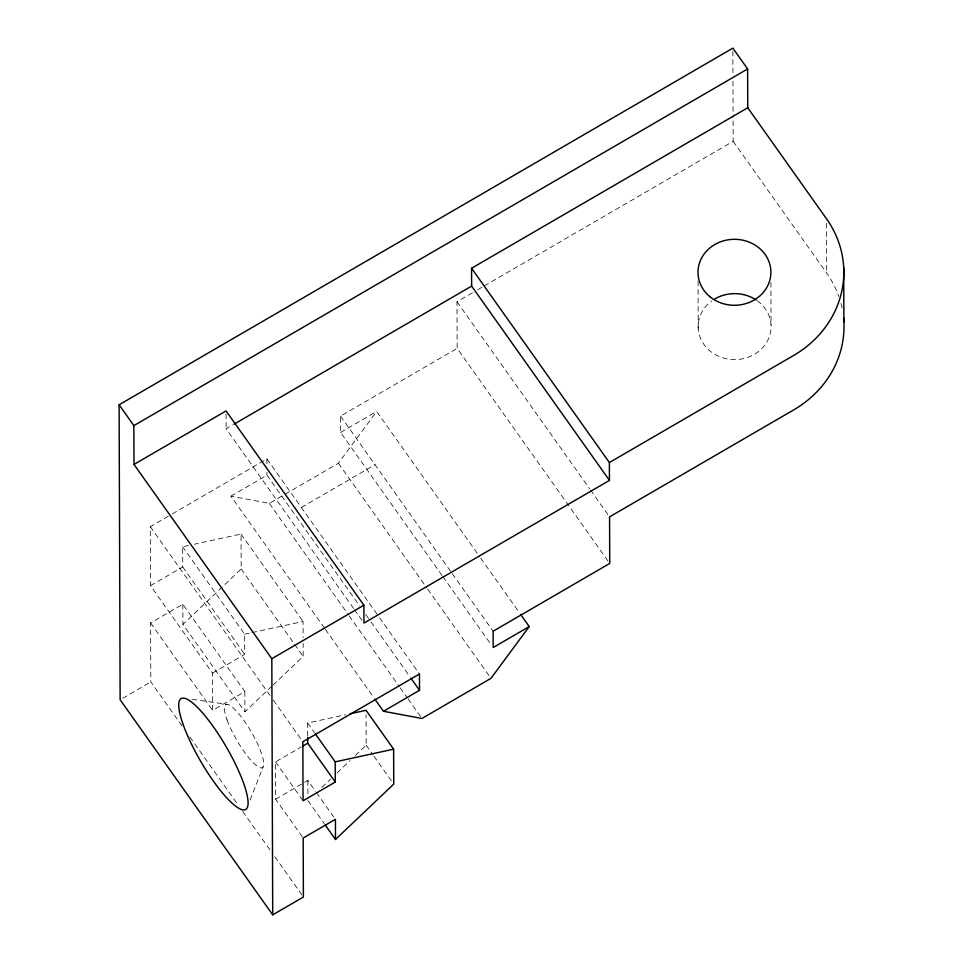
<?xml version="1.0" encoding="UTF-8"?>
<svg xmlns="http://www.w3.org/2000/svg" width="963" height="963" viewBox="0 0 963 963"><rect width="100%" height="100%" fill="white"/><g stroke="black" fill="none" stroke-linecap="round" stroke-linejoin="round"><path stroke-width="0.72" stroke-dasharray="4.82 3.61" d="M250.115 799.976L263.092 766.957M324.519 628.165L230.891 496.174L269.351 503.372L338.398 463.251L376.665 411.466L479.815 556.903M271.891 686.174L244.927 711.813L182.91 624.385L241.171 569.001L241.051 534.068L194.321 544.227M272.974 685.138L303.176 656.417L303.14 643.32M321.943 787.289L330.574 779.091M337.05 772.928L350.002 760.626M355.395 755.498L366.181 745.242L366.072 714.678M353.541 608.399L226.136 428.776L232.625 425.008M608.002 561.008L457.16 348.353L456.992 301.78L472.556 292.74M477.744 289.731L482.932 286.721M484.22 285.963L733.18 141.296L733.096 117.257M182.031 725.921L150.818 681.924L150.613 622.929L182.838 604.21L244.855 691.627L212.63 710.357L212.498 673.101L150.493 585.673L150.276 526.677L171.017 514.639M172.305 513.881L266.895 458.918L378.652 616.464M442.029 575.417L340.601 432.423L340.541 416.124L457.16 348.353M230.891 496.174L266.956 475.216L266.944 472.255M340.601 432.423L376.665 411.466M150.493 585.673L182.705 566.942L182.645 546.767L188.483 545.503M301.347 507.489L374.992 464.696M122.698 698.271L150.818 681.924M212.498 673.101L244.722 654.371L244.65 634.196L182.645 546.767M302.334 836.811L275.623 799.17L275.502 761.914L301.275 746.939M275.623 799.17L307.847 780.451L315.599 791.369M244.65 634.196L250.488 632.92M251.957 632.607L303.056 621.496L303.116 637.506M307.691 735.985L307.654 723.008L345.621 714.751M192.058 699.27L226.991 704.338M733.18 141.296L826.699 273.131A109.385 98.972 -0.2 0 1 838.845 296.496M456.992 301.78L589.633 488.771M590.5 489.998L608.7 515.662M480.681 558.131L519.695 613.118M340.541 416.124L451.43 572.443M452.297 573.671L493.116 631.222M442.896 576.632L491.443 645.078M338.398 463.251L426.826 587.912M427.692 589.139L490.974 678.349M379.518 617.692L419.471 674.016M266.956 475.216L359.705 605.992M365.771 614.538L370.117 620.654M370.984 621.881L409.985 676.869M354.408 609.627L362.208 620.617M269.351 503.372L348.245 614.587M349.112 615.814L399.392 686.703M400.259 687.919L407.193 697.694M408.059 698.921L421.926 718.47M325.386 629.381L373.933 697.826M241.051 534.068L303.056 621.496M241.171 569.001L293.703 643.067M294.57 644.283L303.176 656.417M366.181 745.242L373.066 754.956M373.933 756.172L393.747 784.099M307.654 723.008L314.54 732.723M182.705 566.942L244.722 654.371M150.276 526.677L269.917 695.334M273.384 700.233L302.851 741.775M316.466 792.585L333.692 816.877M307.919 800.626L324.29 823.702M275.502 761.914L303.056 800.771M150.613 622.929L212.63 710.357M189.831 736.912L238.379 805.357M242.712 811.472L270.459 850.57M274.792 856.685L303.393 897.022M826.519 223.199L826.699 273.131M770.906 282.472L771.05 325.061M732.867 51.159L732.951 75.186M732.975 81.205L733.096 115.753M698.055 281.196L698.211 328.19M307.847 780.451L307.907 796.305M266.895 458.918L266.92 464.84M244.855 691.627L244.927 711.813M226.076 413.909L226.136 428.776M182.838 604.21L182.91 624.385M840.976 303.405A109.385 98.972 -0.2 0 1 842.565 310.495M757.111 300.637A36.462 32.995 -0.2 0 1 761.589 348.823A36.462 32.995 -0.2 0 1 708.142 349.304A36.462 32.995 -0.2 0 1 711.633 301.034M227.039 719.855A36.462 8.342 59.8 0 0 261.142 767.932A36.462 8.342 59.8 0 0 244.012 720.613A36.462 8.342 59.8 0 0 227.039 719.855"/><path stroke-width="1.44" d="M520.562 614.346L529.229 626.564L490.974 678.349L421.926 718.47L383.467 711.272L374.8 699.054M325.145 824.918L335.485 839.483L393.747 784.099L393.614 749.166L366.06 710.309L349.99 713.8M272.71 914.85L120.134 699.752L119.111 404.797L732.855 48.15L747.625 68.963L747.757 107.772L826.507 218.794A109.385 98.972 -0.2 0 1 793.5 355.552L609.374 462.553L609.447 480.405L363.942 623.061L363.882 605.209L226.064 410.924L134.001 464.431L271.819 658.704L272.71 914.85L303.393 897.022L303.189 838.027L335.413 819.308L335.485 839.483M134.001 464.431L133.869 425.622L747.625 68.963M609.447 480.405L471.629 286.119L471.569 268.268L747.757 107.772M233.925 424.25L471.629 286.119M271.819 658.704L363.882 605.209M302.563 746.181L307.715 743.195L307.703 737.429M383.467 711.272L419.519 690.315L419.471 674.016L302.851 741.775L303.056 800.771L335.28 782.052L335.208 761.865L315.407 733.938M529.229 626.564L493.176 647.521L493.116 631.222L609.735 563.451L609.567 516.878L793.693 409.889A109.385 98.972 -0.2 0 0 843.564 317.646M335.208 761.865L393.614 749.166M471.569 268.268L609.374 462.553M410.852 678.096L419.519 690.315M119.111 404.797L133.869 425.622M307.715 743.195L335.28 782.052M843.708 267.594L843.889 321.931M714.943 298.867A36.462 32.995 -0.2 0 1 756.015 299.89M183.415 725.32A64.172 14.686 59.8 0 0 243.434 809.931A64.172 14.686 59.8 0 0 213.28 726.644A64.172 14.686 59.8 0 0 183.415 725.32M709.9 296.7A36.462 32.995 -0.2 0 0 770.063 279.306A36.462 32.995 -0.2 0 0 723.369 240.87A36.462 32.995 -0.2 0 0 709.9 296.7"/></g></svg>
